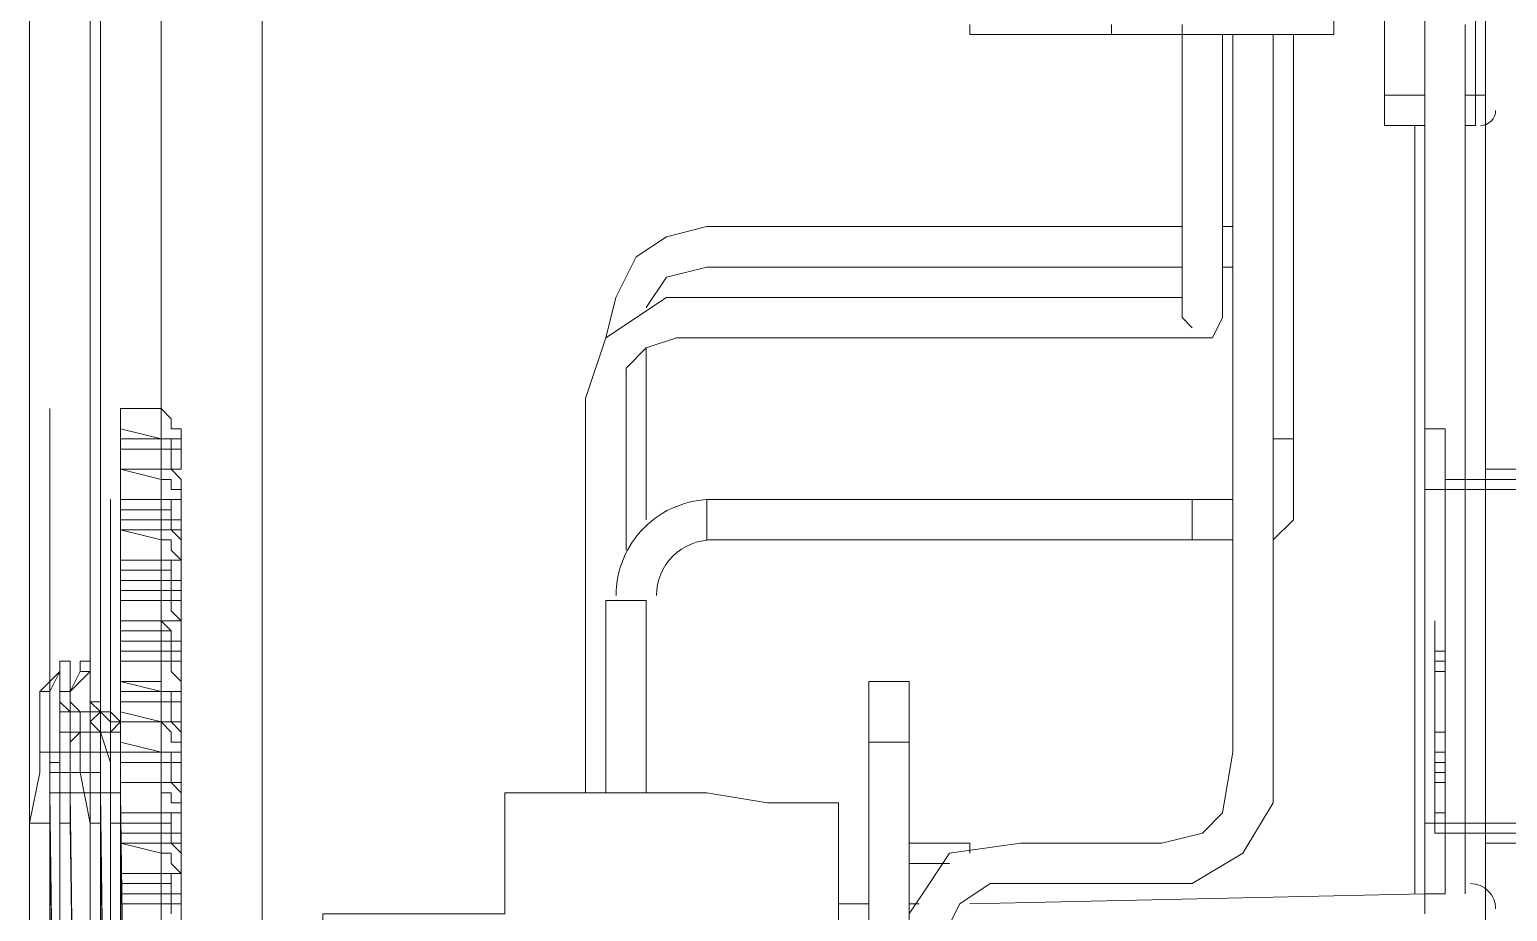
# Model space of a CAD drawing. Header units: millimetres. Extents: x 42 to 552, y 43 to 535.
# Drawn here: x 480.3756 to 480.5627, y 495.8945 to 496.0062 of the extents above; entities that cross this region are included whole.
import ezdxf

# ---------------------------------------------------------------- set-up
doc = ezdxf.new("R2010")
doc.units = ezdxf.units.MM
doc.header["$LTSCALE"] = 0.75
doc.header["$MEASUREMENT"] = 0
doc.layers.add('PDF_0', color=7, linetype='Continuous')

msp = doc.modelspace()

# ---------------------------------------------------------------- linework, layer by layer
at = {"layer": 'PDF_0', "lineweight": 18}
for points in [[(480.4101544525051, 496.2461017824165), (480.4101544525051, 496.2179485585292), (480.405035684526, 496.2179485585292), (480.405035684526, 495.886508331855)], [(480.3922387645771, 496.2409830144371), (480.3922387645771, 495.7918111242337)], [(480.3756027686436, 495.7790142042849), (480.3756027686436, 495.7777345122901), (480.3756027686436, 495.7751751283002), (480.3756027686436, 495.7738954363055), (480.3756027686436, 495.7636579003464), (480.3756027686436, 495.7521406723923), (480.3820012286178, 495.7508609803975), (480.3832809206128, 495.7534203643874), (480.3832809206128, 495.7598188243618), (480.3832809206128, 496.2281860944883), (480.3832809206128, 496.2345845544627), (480.3820012286178, 496.2371439384523)], [(480.3756027686436, 495.8058877361774), (480.3756027686436, 496.2333048624677), (480.3768824606382, 496.2333048624677)], [(480.3832809206128, 496.2281860944883), (480.3845606126074, 496.2281860944883), (480.3845606126074, 495.7598188243618), (480.3832809206128, 495.7598188243618)], [(480.5522002639373, 495.8941864838242), (480.5522002639373, 496.2025922545907)], [(480.5214876560599, 496.0067993793738), (480.5214876560599, 496.005519687379), (480.540683035983, 496.005519687379), (480.540683035983, 496.2013125625957)], [(480.5470814959576, 496.0119181473534), (480.5470814959576, 495.9978415354095), (480.5522002639373, 495.9978415354095)], [(480.4511045963413, 495.9402553956401), (480.4511045963413, 495.9556116995785), (480.4511045963413, 495.9632898515478), (480.4536639803314, 495.9658492355376), (480.457503056316, 495.9671289275324), (480.4869359721984, 495.9671289275324), (480.5150891960857, 495.9671289275324), (480.5214876560599, 495.9671289275324), (480.5253267320445, 495.9671289275324), (480.5266064240395, 495.9696883115222), (480.5266064240395, 495.970968003517), (480.5266064240395, 495.9748070795018), (480.5266064240395, 495.9850446154609), (480.5266064240395, 496.005519687379)], [(480.5278861160346, 496.005519687379), (480.5278861160346, 495.9325772436706), (480.5278861160346, 495.9146615557423), (480.5266064240395, 495.9069834037731), (480.5240470400495, 495.9044240197833), (480.5189282720703, 495.9031443277885), (480.5010125841418, 495.9031443277885), (480.4920547401775, 495.9018646357935), (480.4894953561879, 495.8980255598088), (480.4869359721984, 495.8941864838242), (480.4869359721984, 495.8225237321109), (480.4869359721984, 495.8135658881466), (480.4869359721984, 495.8058877361774), (480.4869359721984, 495.8046080441826), (480.4882156641929, 495.8033283521876), (480.4894953561879, 495.8033283521876), (480.490775048183, 495.8033283521876), (480.4933344321726, 495.8033283521876)], [(480.4920547401775, 495.8046080441826), (480.4920547401775, 495.8084471201672), (480.4920547401775, 495.8148455801417), (480.4920547401775, 495.8289221920853), (480.4920547401775, 495.8596347999625), (480.4920547401775, 495.8890677158448), (480.4920547401775, 495.8929067918292), (480.4933344321726, 495.8954661758193), (480.4971735081572, 495.8980255598088), (480.5010125841418, 495.8980255598088), (480.5150891960857, 495.8980255598088), (480.5227673480549, 495.8980255598088), (480.5291658080291, 495.9018646357935), (480.5330048840137, 495.9082630957679), (480.5330048840137, 495.9159412477371), (480.5330048840137, 495.9453741636195), (480.5330048840137, 496.005519687379)], [(480.4946141241676, 496.0067993793738), (480.4946141241676, 496.005519687379), (480.5125298120956, 496.005519687379), (480.5125298120956, 496.0067993793738)], [(480.5125298120956, 496.005519687379), (480.5214876560599, 496.005519687379), (480.5214876560599, 495.9786461554864), (480.5214876560599, 495.972247695512), (480.5214876560599, 495.9696883115222), (480.5227673480549, 495.9684086195274)], [(480.5330048840137, 495.9415350876349), (480.5355642680038, 495.9440944716247), (480.5355642680038, 495.9466538556143), (480.5355642680038, 495.9543320075835), (480.5355642680038, 496.005519687379)], [(480.5573190319164, 496.0067993793738), (480.5573190319164, 495.896745867814)], [(480.5470814959576, 495.9978415354095), (480.5470814959576, 495.9940024594249), (480.5522002639373, 495.9940024594249)], [(480.5585987239115, 495.9978415354095), (480.5573190319164, 495.9978415354095)], [(480.5598784159065, 495.9978415354095), (480.5598784159065, 495.9952821514199), (480.5598784159065, 495.8941864838242), (480.5598784159065, 495.8903474078396), (480.5598784159065, 495.7508609803975)], [(480.5509205719422, 495.896745867814), (480.5509205719422, 495.9940024594249)], [(480.5573190319164, 495.9940024594249), (480.5585987239115, 495.9940024594249)], [(480.5214876560599, 495.9812055394763), (480.4818172042187, 495.9812055394763), (480.4613421323006, 495.9812055394763), (480.456223364321, 495.9799258474812), (480.4523842883364, 495.9773664634914), (480.4498249043468, 495.972247695512), (480.4485452123517, 495.9671289275324)], [(480.5278861160346, 495.9812055394763), (480.5266064240395, 495.9812055394763)], [(480.4536639803314, 495.970968003517), (480.456223364321, 495.9748070795018), (480.4613421323006, 495.9760867714966), (480.4690202842698, 495.9760867714966), (480.4869359721984, 495.9760867714966), (480.5214876560599, 495.9760867714966)], [(480.5266064240395, 495.9760867714966), (480.5278861160346, 495.9760867714966)], [(480.5214876560599, 495.972247695512), (480.5150891960857, 495.972247695512), (480.5061313521214, 495.972247695512), (480.4894953561879, 495.972247695512), (480.456223364321, 495.972247695512), (480.4485452123517, 495.9671289275324), (480.4459858283617, 495.9594507755631), (480.4459858283617, 495.9428147796297), (480.4459858283617, 495.9095427877627)], [(480.4536639803314, 495.9440944716247), (480.4536639803314, 495.9466538556143), (480.4536639803314, 495.9543320075835), (480.4536639803314, 495.962010159553), (480.4536639803314, 495.9645695435428), (480.4536639803314, 495.9658492355376)], [(480.3922387645771, 495.9466538556143), (480.3871199965974, 495.9466538556143), (480.3871199965974, 495.9504929315991), (480.3922387645771, 495.9504929315991), (480.3871199965974, 495.9504929315991)], [(480.5713956438603, 495.9479335476093), (480.5522002639373, 495.9479335476093)], [(480.5547596479269, 495.9492132396045), (480.5713956438603, 495.9492132396045), (480.6379396275943, 495.9492132396045)], [(480.5278861160346, 495.9466538556143), (480.5227673480549, 495.9466538556143), (480.4613421323006, 495.9466538556143)], [(480.3871199965974, 495.9428147796297), (480.3922387645771, 495.9428147796297), (480.3871199965974, 495.9428147796297), (480.3871199965974, 495.938975703645), (480.3922387645771, 495.938975703645)], [(480.4613421323006, 495.9415350876349), (480.5227673480549, 495.9415350876349), (480.5278861160346, 495.9415350876349)], [(480.3922387645771, 495.9351366276604), (480.3871199965974, 495.9351366276604), (480.3871199965974, 495.9312975516758), (480.3922387645771, 495.9312975516758)], [(480.3871199965974, 495.9338569356656), (480.3922387645771, 495.9338569356656)], [(480.4485452123517, 495.9338569356656), (480.4485452123517, 495.9095427877627)], [(480.4536639803314, 495.9095427877627), (480.4536639803314, 495.9338569356656)], [(480.3922387645771, 495.9274584756912), (480.3871199965974, 495.9274584756912), (480.3871199965974, 495.9236193997066), (480.3922387645771, 495.9223397077116)], [(480.3871199965974, 495.9261787836962), (480.3922387645771, 495.9261787836962)], [(480.4818172042187, 495.9159412477371), (480.4818172042187, 495.9236193997066), (480.4869359721984, 495.9236193997066), (480.4869359721984, 495.9159412477371)], [(480.3756027686436, 495.8557957239778), (480.3756027686436, 495.9057037117781), (480.3781621526332, 495.9057037117781), (480.3781621526332, 495.9082630957679), (480.3781621526332, 495.9095427877627), (480.3781621526332, 495.9108224797577), (480.3781621526332, 495.9121021717525), (480.3781621526332, 495.9133818637475), (480.3794418446282, 495.9133818637475), (480.3794418446282, 495.9146615557423), (480.3794418446282, 495.9223397077116), (480.3807215366232, 495.9223397077116), (480.3794418446282, 495.9223397077116), (480.3794418446282, 495.9146615557423), (480.3794418446282, 495.9133818637475), (480.3781621526332, 495.9133818637475), (480.3781621526332, 495.9121021717525), (480.3781621526332, 495.9108224797577), (480.3781621526332, 495.9095427877627), (480.3781621526332, 495.9082630957679), (480.3781621526332, 495.9057037117781), (480.3794418446282, 495.8161252721364)], [(480.3768824606382, 495.9223397077116), (480.3768824606382, 495.9146615557423), (480.3768824606382, 495.9223397077116), (480.3768824606382, 495.9146615557423), (480.3768824606382, 495.9121021717525), (480.3756027686436, 495.9057037117781), (480.3756027686436, 495.8557957239778), (480.3756027686436, 495.8161252721364), (480.3768824606382, 495.809726812162), (480.3768824606382, 495.8071674281722), (480.3820012286178, 495.8071674281722), (480.3820012286178, 495.809726812162), (480.3832809206128, 495.8161252721364), (480.3832809206128, 495.8660332599369), (480.3832809206128, 495.9057037117781), (480.3820012286178, 495.9121021717525), (480.3820012286178, 495.9146615557423)], [(480.3768824606382, 495.9223397077116), (480.3768824606382, 495.9223397077116)], [(480.3768824606382, 495.9223397077116), (480.3768824606382, 495.9223397077116)], [(480.3820012286178, 495.8084471201672), (480.3832809206128, 495.8161252721364), (480.3832809206128, 495.8660332599369), (480.3832809206128, 495.9057037117781), (480.3820012286178, 495.9121021717525), (480.3820012286178, 495.9146615557423), (480.3807215366232, 495.9146615557423), (480.3807215366232, 495.9223397077116)], [(480.3807215366232, 495.9223397077116), (480.3807215366232, 495.9223397077116)], [(480.3871199965974, 495.9185006317269), (480.3922387645771, 495.9185006317269), (480.3871199965974, 495.919780323722), (480.3871199965974, 495.9146615557423), (480.3922387645771, 495.9146615557423)], [(480.4869359721984, 495.8929067918292), (480.4869359721984, 495.9159412477371), (480.4818172042187, 495.9159412477371), (480.4818172042187, 495.8314815760749), (480.4869359721984, 495.8314815760749)], [(480.3807215366232, 495.9146615557423), (480.3794418446282, 495.9146615557423), (480.3768824606382, 495.9146615557423), (480.3768824606382, 495.9121021717525), (480.3756027686436, 495.9057037117781)], [(480.3768824606382, 495.9146615557423), (480.3768824606382, 495.9146615557423)], [(480.3820012286178, 495.9121021717525), (480.3794418446282, 495.9121021717525), (480.3781621526332, 495.9121021717525), (480.3781621526332, 495.9108224797577), (480.3781621526332, 495.9095427877627), (480.3794418446282, 495.8122861961518), (480.3794418446282, 495.811006504157), (480.3794418446282, 495.809726812162), (480.3794418446282, 495.8084471201672), (480.3820012286178, 495.809726812162)], [(480.3922387645771, 495.9069834037731), (480.3871199965974, 495.9069834037731), (480.3871199965974, 495.9108224797577), (480.3922387645771, 495.9108224797577), (480.3871199965974, 495.9108224797577)], [(480.5713956438603, 495.9057037117781), (480.5522002639373, 495.9057037117781)], [(480.5547596479269, 495.9044240197837), (480.5713956438603, 495.9044240197837), (480.6085067117119, 495.9044240197837)], [(480.3922387645771, 495.8993052518036), (480.3871199965974, 495.8993052518036), (480.3871199965974, 495.9031443277885), (480.3922387645771, 495.9031443277885), (480.3871199965974, 495.9031443277885)], [(480.4869359721984, 495.9031443277885), (480.4946141241676, 495.9031443277885), (480.4946141241676, 495.9018646357935)], [(480.4920547401775, 495.9005849437987), (480.4869359721984, 495.9005849437987)], [(480.3922387645771, 495.8954661758193), (480.3871199965974, 495.8954661758193), (480.3871199965974, 495.8916270998344), (480.3922387645771, 495.8916270998344)], [(480.4779781282341, 495.8954661758193), (480.4818172042187, 495.8954661758193)], [(480.4869359721984, 495.8954661758193), (480.4882156641929, 495.8954661758193)], [(480.4946141241676, 495.8954661758193), (480.5522002639373, 495.896745867814)]]:
    msp.add_lwpolyline(points, dxfattribs=at)
for points in [[(480.5598784159065, 496.1642014947441), (480.5598784159065, 495.9978415354095), (480.5585987239115, 495.9978415354095), (480.5585987239115, 496.1642014947441)], [(480.5547596479269, 495.896745867814), (480.5522002639373, 495.896745867814), (480.5522002639373, 495.9556116995785), (480.5547596479269, 495.9556116995785)], [(480.5598784159065, 495.9031443277885), (480.5713956438603, 495.9031443277885), (480.5713956438603, 495.9504929315991), (480.5598784159065, 495.9504929315991)], [(480.3781621526332, 495.9095427877627), (480.3832809206128, 495.9095427877627)], [(480.4754187442441, 495.8916270998344), (480.4779781282341, 495.8929067918292), (480.4779781282341, 495.9082630957679), (480.4690202842698, 495.9082630957679), (480.4613421323006, 495.9095427877627), (480.4357482924029, 495.9095427877627), (480.4357482924029, 495.8941864838242), (480.4127138364952, 495.8941864838242), (480.4127138364952, 495.8493972640034), (480.4357482924029, 495.8493972640034), (480.4357482924029, 495.834040960065), (480.4613421323006, 495.834040960065), (480.4690202842698, 495.8353206520597), (480.4779781282341, 495.8353206520597), (480.4779781282341, 495.8557957239778), (480.4741390522495, 495.8557957239778), (480.4741390522495, 495.8545160319828), (480.4715796682594, 495.8545160319828), (480.4715796682594, 495.8916270998344)]]:
    msp.add_lwpolyline(points, close=True, dxfattribs=at)
at = {"layer": 'PDF_0', "lineweight": 0}
for points in [[(480.3922387645771, 496.0285541432867), (480.3922387645771, 495.9581710835683), (480.3871199965974, 495.9581710835683), (480.3871199965974, 495.9543320075835), (480.3871199965974, 495.9530523155887), (480.3871199965974, 495.9504929315991), (480.3922387645771, 495.9492132396041), (480.3935184565717, 495.9492132396041), (480.3935184565717, 495.9479335476093), (480.3947981485667, 495.9479335476093), (480.3947981485667, 495.9466538556143)], [(480.3820012286178, 495.7751751283002), (480.3807215366232, 495.7751751283002), (480.3820012286178, 495.7751751283002), (480.3807215366232, 495.7751751283002), (480.3781621526332, 495.7751751283002), (480.3781621526332, 495.7777345122901), (480.3781621526332, 495.7790142042849), (480.3781621526332, 495.9581710835683)], [(480.3871199965974, 495.9543320075835), (480.3947981485667, 495.9543320075835), (480.3947981485667, 495.9556116995785), (480.3935184565717, 495.9556116995785), (480.3935184565717, 495.9568913915735), (480.3922387645771, 495.9581710835683)], [(480.3922387645771, 495.9543320075835), (480.3871199965974, 495.9556116995785)], [(480.3871199965974, 495.9351366276604), (480.3871199965974, 495.9364163196552), (480.3871199965974, 495.938975703645), (480.3922387645771, 495.938975703645), (480.3947981485667, 495.938975703645), (480.3947981485667, 495.9402553956401), (480.3947981485667, 495.9415350876349), (480.3935184565717, 495.9428147796297), (480.3922387645771, 495.9428147796297), (480.3947981485667, 495.9428147796297), (480.3947981485667, 495.9440944716247), (480.3947981485667, 495.9466538556143), (480.3871199965974, 495.9466538556143), (480.3922387645771, 495.9466538556143), (480.3947981485667, 495.9466538556143), (480.3947981485667, 495.9479335476093), (480.3947981485667, 495.9492132396041), (480.3935184565717, 495.9504929315991), (480.3922387645771, 495.9504929315991), (480.3947981485667, 495.9504929315991), (480.3947981485667, 495.9517726235939), (480.3947981485667, 495.9530523155887), (480.3871199965974, 495.9530523155887), (480.3935184565717, 495.9530523155887)], [(480.3935184565717, 495.9504929315991), (480.3935184565717, 495.9530523155887), (480.3935184565717, 495.9543320075835), (480.3922387645771, 495.9543320075835), (480.3922387645771, 495.9492132396041)], [(480.3947981485667, 495.9543320075835), (480.3947981485667, 495.9530523155887)], [(480.3858403046024, 495.9466538556143), (480.3858403046024, 495.7598188243618), (480.3858403046024, 495.7559797483772), (480.3858403046024, 495.7534203643874), (480.3781621526332, 495.7534203643874), (480.3781621526332, 495.7610985163566), (480.3781621526332, 495.7636579003464), (480.3794418446282, 495.7636579003464), (480.3794418446282, 495.7738954363055), (480.3820012286178, 495.7738954363055), (480.3832809206128, 495.7738954363055), (480.3832809206128, 495.776454820295), (480.3820012286178, 495.7790142042849), (480.3794418446282, 495.7790142042849), (480.3794418446282, 495.7751751283002)], [(480.3922387645771, 495.9415350876349), (480.3922387645771, 495.9466538556143), (480.3935184565717, 495.9466538556143), (480.3935184565717, 495.9453741636195), (480.3871199965974, 495.9453741636195)], [(480.3871199965974, 495.9466538556143), (480.3871199965974, 495.9466538556143)], [(480.3871199965974, 495.9466538556143), (480.3871199965974, 495.9440944716247), (480.3947981485667, 495.9440944716247)], [(480.3947981485667, 495.9453741636195), (480.3947981485667, 495.7534203643874), (480.3922387645771, 495.7534203643874), (480.3858403046024, 495.7534203643874), (480.3858403046024, 495.7559797483772), (480.3858403046024, 495.7598188243618)], [(480.3871199965974, 495.938975703645), (480.3947981485667, 495.938975703645), (480.3935184565717, 495.9402553956401), (480.3935184565717, 495.9415350876349), (480.3922387645771, 495.9415350876349), (480.3871199965974, 495.9428147796297), (480.3871199965974, 495.9440944716247)], [(480.3922387645771, 495.9453741636195), (480.3922387645771, 495.7521406723923), (480.3922387645771, 495.7495812884027), (480.3922387645771, 495.7508609803975), (480.3922387645771, 495.7495812884027), (480.3922387645771, 495.7508609803975), (480.3922387645771, 495.7521406723923)], [(480.3935184565717, 495.9428147796297), (480.3935184565717, 495.9453741636195)], [(480.3871199965974, 495.938975703645), (480.3871199965974, 495.938975703645)], [(480.3935184565717, 495.9376960116502), (480.3935184565717, 495.938975703645), (480.3922387645771, 495.938975703645), (480.3922387645771, 495.9338569356656), (480.3935184565717, 495.9338569356656)], [(480.3947981485667, 495.938975703645), (480.3947981485667, 495.9364163196552)], [(480.3947981485667, 495.9312975516758), (480.3947981485667, 495.9325772436706), (480.3947981485667, 495.9338569356656), (480.3935184565717, 495.9338569356656), (480.3935184565717, 495.9376960116502), (480.3871199965974, 495.9376960116502)], [(480.3922387645771, 495.9351366276604), (480.3947981485667, 495.9351366276604), (480.3947981485667, 495.9364163196552), (480.3871199965974, 495.9364163196552)], [(480.3871199965974, 495.9338569356656), (480.3922387645771, 495.9338569356656), (480.3935184565717, 495.9338569356656), (480.3935184565717, 495.9325772436706), (480.3947981485667, 495.9312975516758), (480.3871199965974, 495.9312975516758), (480.3922387645771, 495.9312975516758), (480.3935184565717, 495.9300178596808)], [(480.3871199965974, 495.9312975516758), (480.3871199965974, 495.9312975516758)], [(480.3871199965974, 495.9312975516758), (480.3871199965974, 495.928738167686), (480.3871199965974, 495.9274584756912)], [(480.3871199965974, 495.9223397077116), (480.3947981485667, 495.9223397077116), (480.3947981485667, 495.9236193997066), (480.3935184565717, 495.9248990917014), (480.3935184565717, 495.9261787836962), (480.3922387645771, 495.9261787836962), (480.3922387645771, 495.9312975516758), (480.3947981485667, 495.9312975516758), (480.3947981485667, 495.928738167686), (480.3871199965974, 495.928738167686)], [(480.5534799559318, 495.9312975516758), (480.5534799559318, 495.928738167686), (480.5534799559318, 495.9069834037731), (480.5534799559318, 495.9044240197833), (480.5547596479269, 495.9044240197833)], [(480.5534799559318, 495.9312975516758), (480.5534799559318, 495.9312975516758)], [(480.5534799559318, 495.9312975516758), (480.5534799559318, 495.9312975516758)], [(480.3871199965974, 495.9300178596808), (480.3935184565717, 495.9300178596808), (480.3935184565717, 495.9261787836962), (480.3922387645771, 495.9261787836962), (480.3871199965974, 495.9261787836962)], [(480.3947981485667, 495.928738167686), (480.3947981485667, 495.9274584756912), (480.3922387645771, 495.9274584756912)], [(480.5534799559318, 495.9300178596808), (480.5534799559318, 495.9300178596808)], [(480.5547596479269, 495.9274584756912), (480.5534799559318, 495.9274584756912)], [(480.3794418446282, 495.9210600157168), (480.3807215366232, 495.919780323722), (480.3820012286178, 495.919780323722), (480.3820012286178, 495.9172209397321), (480.3832809206128, 495.9172209397321), (480.3832809206128, 495.9185006317269), (480.3832809206128, 495.9146615557423), (480.3858403046024, 495.9146615557423), (480.3845606126074, 495.9146615557423), (480.3820012286178, 495.9146615557423), (480.3832809206128, 495.9146615557423), (480.3820012286178, 495.9146615557423), (480.3807215366232, 495.9146615557423), (480.3832809206128, 495.9146615557423), (480.3832809206128, 495.9185006317269), (480.3832809206128, 495.9172209397321), (480.3820012286178, 495.9172209397321), (480.3807215366232, 495.9172209397321), (480.3807215366232, 495.9185006317269), (480.3807215366232, 495.919780323722), (480.3820012286178, 495.919780323722), (480.3807215366232, 495.9210600157168), (480.3807215366232, 495.9261787836962), (480.3794418446282, 495.9261787836962), (480.3794418446282, 495.9248990917014), (480.3781621526332, 495.9223397077116), (480.3768824606382, 495.9223397077116), (480.3781621526332, 495.9223397077116), (480.3768824606382, 495.9223397077116), (480.3794418446282, 495.9248990917014), (480.3794418446282, 495.9261787836962), (480.3794418446282, 495.9210600157168), (480.3807215366232, 495.919780323722), (480.3794418446282, 495.919780323722), (480.3794418446282, 495.9210600157168), (480.3794418446282, 495.9261787836962), (480.3807215366232, 495.9261787836962)], [(480.3794418446282, 495.9261787836962), (480.3794418446282, 495.9261787836962)], [(480.3794418446282, 495.9261787836962), (480.3794418446282, 495.9261787836962)], [(480.3820012286178, 495.9261787836962), (480.3832809206128, 495.9261787836962), (480.3832809206128, 495.9248990917014), (480.3807215366232, 495.9223397077116), (480.3820012286178, 495.9248990917014), (480.3820012286178, 495.9261787836962), (480.3832809206128, 495.9261787836962), (480.3832809206128, 495.9210600157168), (480.3845606126074, 495.919780323722), (480.3845606126074, 495.9210600157168), (480.3845606126074, 495.9172209397321), (480.3845606126074, 495.9146615557423), (480.3845606126074, 495.9133818637475), (480.3845606126074, 495.9121021717525), (480.3845606126074, 495.9108224797577), (480.3845606126074, 495.9095427877627), (480.3845606126074, 495.9082630957679), (480.3845606126074, 495.9057037117781), (480.3858403046024, 495.8161252721364)], [(480.3832809206128, 495.9261787836962), (480.3832809206128, 495.9261787836962)], [(480.3845606126074, 495.9210600157168), (480.3832809206128, 495.9210600157168), (480.3832809206128, 495.9261787836962), (480.3832809206128, 495.9210600157168), (480.3832809206128, 495.919780323722), (480.3832809206128, 495.9185006317269), (480.3832809206128, 495.9172209397321), (480.3845606126074, 495.9172209397321), (480.3845606126074, 495.919780323722), (480.3858403046024, 495.9185006317269), (480.3858403046024, 495.919780323722), (480.3845606126074, 495.919780323722), (480.3832809206128, 495.919780323722), (480.3832809206128, 495.9185006317269), (480.3832809206128, 495.9172209397321), (480.3845606126074, 495.9172209397321), (480.3858403046024, 495.9172209397321), (480.3858403046024, 495.9185006317269), (480.3858403046024, 495.9146615557423), (480.3832809206128, 495.9146615557423)], [(480.3832809206128, 495.9261787836962), (480.3832809206128, 495.9261787836962)], [(480.3922387645771, 495.9223397077116), (480.3947981485667, 495.9223397077116), (480.3947981485667, 495.9236193997066), (480.3947981485667, 495.9248990917014), (480.3947981485667, 495.9261787836962), (480.3935184565717, 495.9261787836962)], [(480.3794418446282, 495.9248990917014), (480.3794418446282, 495.9248990917014)], [(480.3832809206128, 495.9248990917014), (480.3820012286178, 495.9248990917014)], [(480.3871199965974, 495.919780323722), (480.3871199965974, 495.9210600157168), (480.3871199965974, 495.9223397077116), (480.3871199965974, 495.9236193997066), (480.3922387645771, 495.9236193997066)], [(480.3947981485667, 495.9146615557423), (480.3947981485667, 495.9159412477371), (480.3947981485667, 495.9172209397321), (480.3935184565717, 495.9185006317269), (480.3935184565717, 495.9210600157168), (480.3935184565717, 495.9223397077116), (480.3922387645771, 495.9223397077116), (480.3922387645771, 495.9236193997066), (480.3922387645771, 495.9185006317269), (480.3935184565717, 495.9172209397321), (480.3935184565717, 495.9159412477371), (480.3947981485667, 495.9159412477371), (480.3947981485667, 495.9146615557423), (480.3947981485667, 495.9133818637475), (480.3871199965974, 495.9133818637475), (480.3871199965974, 495.9108224797577)], [(480.5534799559318, 495.9248990917014), (480.5534799559318, 495.9248990917014)], [(480.5534799559318, 495.9248990917014), (480.5534799559318, 495.9248990917014)], [(480.5534799559318, 495.9248990917014), (480.5534799559318, 495.9248990917014)], [(480.5534799559318, 495.9248990917014), (480.5547596479269, 495.9248990917014)], [(480.3768824606382, 495.9223397077116), (480.3768824606382, 495.9223397077116)], [(480.3781621526332, 495.9223397077116), (480.3781621526332, 495.9223397077116)], [(480.3807215366232, 495.9223397077116), (480.3807215366232, 495.9223397077116)], [(480.3807215366232, 495.9223397077116), (480.3807215366232, 495.9223397077116)], [(480.3807215366232, 495.9223397077116), (480.3807215366232, 495.9223397077116)], [(480.3807215366232, 495.9223397077116), (480.3807215366232, 495.9223397077116)], [(480.3947981485667, 495.9223397077116), (480.3947981485667, 495.9210600157168)], [(480.5534799559318, 495.9223397077116), (480.5534799559318, 495.9223397077116)], [(480.3820012286178, 495.9172209397321), (480.3832809206128, 495.9172209397321), (480.3832809206128, 495.9185006317269), (480.3832809206128, 495.919780323722), (480.3820012286178, 495.919780323722), (480.3807215366232, 495.9210600157168), (480.3807215366232, 495.9172209397321), (480.3794418446282, 495.9172209397321), (480.3794418446282, 495.9133818637475), (480.3794418446282, 495.9057037117781)], [(480.3807215366232, 495.9210600157168), (480.3807215366232, 495.9210600157168)], [(480.3820012286178, 495.9185006317269), (480.3820012286178, 495.919780323722), (480.3807215366232, 495.919780323722), (480.3820012286178, 495.919780323722), (480.3820012286178, 495.9185006317269), (480.3820012286178, 495.9146615557423), (480.3820012286178, 495.9172209397321), (480.3807215366232, 495.9159412477371), (480.3807215366232, 495.9146615557423), (480.3807215366232, 495.9133818637475), (480.3807215366232, 495.9121021717525), (480.3807215366232, 495.9108224797577), (480.3807215366232, 495.9082630957679), (480.3807215366232, 495.9057037117781), (480.3820012286178, 495.8161252721364)], [(480.3807215366232, 495.919780323722), (480.3807215366232, 495.919780323722)], [(480.3820012286178, 495.919780323722), (480.3820012286178, 495.919780323722)], [(480.3820012286178, 495.919780323722), (480.3820012286178, 495.919780323722)], [(480.3832809206128, 495.919780323722), (480.3845606126074, 495.919780323722), (480.3832809206128, 495.9185006317269), (480.3832809206128, 495.9172209397321), (480.3845606126074, 495.9172209397321), (480.3858403046024, 495.9172209397321), (480.3858403046024, 495.9185006317269), (480.3871199965974, 495.9185006317269), (480.3922387645771, 495.9185006317269), (480.3947981485667, 495.9185006317269), (480.3947981485667, 495.919780323722), (480.3947981485667, 495.9210600157168), (480.3871199965974, 495.9210600157168), (480.3935184565717, 495.9210600157168)], [(480.3845606126074, 495.919780323722), (480.3845606126074, 495.919780323722)], [(480.3845606126074, 495.919780323722), (480.3845606126074, 495.919780323722)], [(480.3845606126074, 495.919780323722), (480.3845606126074, 495.919780323722)], [(480.5534799559318, 495.9210600157168), (480.5534799559318, 495.9210600157168)], [(480.5534799559318, 495.9210600157168), (480.5534799559318, 495.9210600157168)], [(480.5534799559318, 495.919780323722), (480.5534799559318, 495.919780323722)], [(480.5534799559318, 495.919780323722), (480.5534799559318, 495.919780323722)], [(480.5534799559318, 495.919780323722), (480.5534799559318, 495.919780323722)], [(480.5534799559318, 495.919780323722), (480.5534799559318, 495.919780323722)], [(480.5534799559318, 495.919780323722), (480.5534799559318, 495.919780323722)], [(480.388399688592, 495.8122861961518), (480.3871199965974, 495.9095427877627), (480.3807215366232, 495.9095427877627), (480.3807215366232, 495.9108224797577), (480.3807215366232, 495.9121021717525), (480.3807215366232, 495.9133818637475), (480.3807215366232, 495.9146615557423), (480.3794418446282, 495.9146615557423), (480.3820012286178, 495.9146615557423), (480.3820012286178, 495.9185006317269), (480.3820012286178, 495.9172209397321), (480.3807215366232, 495.9172209397321), (480.3794418446282, 495.9172209397321), (480.3794418446282, 495.9185006317269)], [(480.3832809206128, 495.9185006317269), (480.3845606126074, 495.9172209397321), (480.3858403046024, 495.9133818637475), (480.3858403046024, 495.9057037117781), (480.3858403046024, 495.8557957239778), (480.3858403046024, 495.8161252721364), (480.3858403046024, 495.8071674281722), (480.3845606126074, 495.8046080441826), (480.3794418446282, 495.8046080441826), (480.3794418446282, 495.8084471201672), (480.3794418446282, 495.8161252721364), (480.3794418446282, 495.8660332599369), (480.3794418446282, 495.9057037117781), (480.3794418446282, 495.9133818637475), (480.3794418446282, 495.9172209397321)], [(480.3820012286178, 495.9185006317269), (480.3820012286178, 495.9185006317269)], [(480.3820012286178, 495.9185006317269), (480.3820012286178, 495.9185006317269)], [(480.3832809206128, 495.9185006317269), (480.3832809206128, 495.9185006317269)], [(480.3858403046024, 495.9057037117781), (480.3858403046024, 495.9133818637475), (480.3845606126074, 495.9172209397321), (480.3858403046024, 495.9172209397321), (480.3871199965974, 495.9185006317269), (480.3871199965974, 495.9146615557423)], [(480.3922387645771, 495.9185006317269), (480.3935184565717, 495.9185006317269)], [(480.5534799559318, 495.9185006317269), (480.5534799559318, 495.9185006317269)], [(480.5534799559318, 495.9185006317269), (480.5534799559318, 495.9185006317269)], [(480.5534799559318, 495.9185006317269), (480.5534799559318, 495.9185006317269)], [(480.5534799559318, 495.9185006317269), (480.5534799559318, 495.9185006317269)], [(480.5534799559318, 495.9185006317269), (480.5534799559318, 495.9185006317269)], [(480.3794418446282, 495.8660332599369), (480.3794418446282, 495.9057037117781), (480.3807215366232, 495.9057037117781), (480.3807215366232, 495.9082630957679), (480.3807215366232, 495.9108224797577), (480.3807215366232, 495.9121021717525), (480.3807215366232, 495.9133818637475), (480.3807215366232, 495.9146615557423), (480.3807215366232, 495.9159412477371), (480.3820012286178, 495.9172209397321), (480.3807215366232, 495.9172209397321), (480.3832809206128, 495.9172209397321), (480.3832809206128, 495.9146615557423), (480.3845606126074, 495.9146615557423), (480.3845606126074, 495.9133818637475), (480.3845606126074, 495.9121021717525), (480.3845606126074, 495.9108224797577), (480.3845606126074, 495.9095427877627), (480.3845606126074, 495.9082630957679), (480.3845606126074, 495.9057037117781), (480.3832809206128, 495.9057037117781)], [(480.3794418446282, 495.9172209397321), (480.3794418446282, 495.9172209397321)], [(480.3858403046024, 495.9172209397321), (480.3858403046024, 495.9146615557423), (480.3845606126074, 495.9146615557423), (480.3858403046024, 495.9146615557423), (480.3871199965974, 495.9146615557423), (480.3947981485667, 495.9146615557423), (480.3922387645771, 495.9146615557423), (480.3871199965974, 495.9159412477371)], [(480.3845606126074, 495.9172209397321), (480.3871199965974, 495.9172209397321), (480.3871199965974, 495.9159412477371), (480.3871199965974, 495.9146615557423), (480.3871199965974, 495.9133818637475), (480.3871199965974, 495.9121021717525), (480.3871199965974, 495.9108224797577), (480.3871199965974, 495.9082630957679), (480.3871199965974, 495.9057037117781), (480.388399688592, 495.8161252721364)], [(480.3845606126074, 495.9172209397321), (480.3845606126074, 495.9172209397321)], [(480.3871199965974, 495.9172209397321), (480.3871199965974, 495.9159412477371), (480.3871199965974, 495.9146615557423), (480.3871199965974, 495.9133818637475), (480.3871199965974, 495.9121021717525), (480.3871199965974, 495.9108224797577), (480.3871199965974, 495.9082630957679), (480.3871199965974, 495.9057037117781), (480.3858403046024, 495.9057037117781), (480.3858403046024, 495.8557957239778), (480.3858403046024, 495.8161252721364)], [(480.5534799559318, 495.9172209397321), (480.5547596479269, 495.9172209397321)], [(480.5534799559318, 495.9159412477371), (480.5534799559318, 495.9159412477371)], [(480.5534799559318, 495.9159412477371), (480.5534799559318, 495.9159412477371)], [(480.5534799559318, 495.9159412477371), (480.5534799559318, 495.9159412477371)], [(480.5534799559318, 495.9159412477371), (480.5534799559318, 495.9159412477371)], [(480.5534799559318, 495.9159412477371), (480.5534799559318, 495.9159412477371)], [(480.5534799559318, 495.9159412477371), (480.5534799559318, 495.9159412477371)], [(480.5534799559318, 495.9159412477371), (480.5534799559318, 495.9159412477371)], [(480.5534799559318, 495.9159412477371), (480.5534799559318, 495.9159412477371)], [(480.3807215366232, 495.9146615557423), (480.3807215366232, 495.9146615557423)], [(480.3820012286178, 495.8084471201672), (480.3820012286178, 495.8071674281722), (480.3820012286178, 495.8084471201672), (480.3820012286178, 495.809726812162), (480.3820012286178, 495.811006504157), (480.3820012286178, 495.8122861961518), (480.3807215366232, 495.9095427877627), (480.3871199965974, 495.9095427877627), (480.3871199965974, 495.9108224797577), (480.3871199965974, 495.9121021717525), (480.3871199965974, 495.9133818637475), (480.3871199965974, 495.9146615557423), (480.3871199965974, 495.9133818637475), (480.3935184565717, 495.9133818637475)], [(480.3820012286178, 495.9146615557423), (480.3820012286178, 495.9146615557423)], [(480.3820012286178, 495.9146615557423), (480.3820012286178, 495.9146615557423)], [(480.3820012286178, 495.9146615557423), (480.3820012286178, 495.9146615557423)], [(480.3820012286178, 495.9146615557423), (480.3820012286178, 495.9146615557423)], [(480.3832809206128, 495.9146615557423), (480.3832809206128, 495.9146615557423)], [(480.3832809206128, 495.9146615557423), (480.3832809206128, 495.9146615557423)], [(480.3832809206128, 495.9146615557423), (480.3832809206128, 495.9146615557423)], [(480.3832809206128, 495.9146615557423), (480.3832809206128, 495.9146615557423)], [(480.3858403046024, 495.9146615557423), (480.3858403046024, 495.9146615557423)], [(480.3858403046024, 495.9146615557423), (480.3858403046024, 495.9146615557423)], [(480.3858403046024, 495.9146615557423), (480.3858403046024, 495.9146615557423)], [(480.3858403046024, 495.9146615557423), (480.3858403046024, 495.9146615557423)], [(480.3858403046024, 495.9146615557423), (480.3858403046024, 495.9146615557423)], [(480.3858403046024, 495.9146615557423), (480.3858403046024, 495.9146615557423)], [(480.3935184565717, 495.8941864838242), (480.3935184565717, 495.8980255598088), (480.3935184565717, 495.8993052518036), (480.3922387645771, 495.8993052518036), (480.3947981485667, 495.8993052518036), (480.3947981485667, 495.9005849437987), (480.3947981485667, 495.9018646357935), (480.3935184565717, 495.9031443277885), (480.3922387645771, 495.9031443277885), (480.3947981485667, 495.9031443277885), (480.3947981485667, 495.9044240197833), (480.3947981485667, 495.9069834037731), (480.3947981485667, 495.9082630957679), (480.3947981485667, 495.9095427877627), (480.3935184565717, 495.9108224797577), (480.3922387645771, 495.9108224797577), (480.3871199965974, 495.9108224797577), (480.3922387645771, 495.9108224797577), (480.3922387645771, 495.9146615557423), (480.3935184565717, 495.9146615557423), (480.3935184565717, 495.9133818637475), (480.3935184565717, 495.9108224797577)], [(480.3871199965974, 495.9146615557423), (480.3871199965974, 495.9146615557423)], [(480.5534799559318, 495.9146615557423), (480.5534799559318, 495.9146615557423)], [(480.5534799559318, 495.9146615557423), (480.5534799559318, 495.9146615557423)], [(480.5547596479269, 495.9146615557423), (480.5534799559318, 495.9146615557423), (480.5534799559318, 495.9133818637475), (480.5534799559318, 495.9121021717525), (480.5534799559318, 495.9108224797577), (480.5534799559318, 495.9069834037731), (480.5547596479269, 495.9069834037731)], [(480.5534799559318, 495.9146615557423), (480.5534799559318, 495.9146615557423)], [(480.5534799559318, 495.9146615557423), (480.5534799559318, 495.9146615557423)], [(480.5534799559318, 495.9146615557423), (480.5534799559318, 495.9146615557423)], [(480.5534799559318, 495.9146615557423), (480.5534799559318, 495.9146615557423)], [(480.5534799559318, 495.9146615557423), (480.5534799559318, 495.9146615557423)], [(480.5534799559318, 495.9146615557423), (480.5534799559318, 495.9146615557423)], [(480.5534799559318, 495.9146615557423), (480.5534799559318, 495.9146615557423)], [(480.5534799559318, 495.9146615557423), (480.5534799559318, 495.9146615557423)], [(480.5534799559318, 495.9146615557423), (480.5534799559318, 495.9146615557423)], [(480.5534799559318, 495.9146615557423), (480.5534799559318, 495.9146615557423)], [(480.5534799559318, 495.9146615557423), (480.5534799559318, 495.9146615557423)], [(480.3820012286178, 495.9121021717525), (480.3845606126074, 495.9121021717525), (480.3845606126074, 495.9108224797577), (480.3845606126074, 495.9095427877627), (480.3858403046024, 495.8122861961518), (480.3858403046024, 495.811006504157), (480.3858403046024, 495.809726812162), (480.3820012286178, 495.809726812162)], [(480.3871199965974, 495.9031443277885), (480.3922387645771, 495.9018646357935), (480.3922387645771, 495.9069834037731), (480.3947981485667, 495.9069834037731), (480.3947981485667, 495.9082630957679), (480.3935184565717, 495.9082630957679), (480.3935184565717, 495.9095427877627), (480.3922387645771, 495.9095427877627), (480.3922387645771, 495.9108224797577), (480.3947981485667, 495.9108224797577), (480.3947981485667, 495.9121021717525), (480.3947981485667, 495.9133818637475)], [(480.5534799559318, 495.9133818637475), (480.5534799559318, 495.9133818637475)], [(480.5534799559318, 495.9133818637475), (480.5534799559318, 495.9133818637475)], [(480.5534799559318, 495.9133818637475), (480.5534799559318, 495.9133818637475)], [(480.5534799559318, 495.9133818637475), (480.5534799559318, 495.9133818637475)], [(480.5534799559318, 495.9133818637475), (480.5534799559318, 495.9133818637475)], [(480.5534799559318, 495.9133818637475), (480.5534799559318, 495.9133818637475)], [(480.5534799559318, 495.9133818637475), (480.5534799559318, 495.9133818637475)], [(480.5534799559318, 495.9133818637475), (480.5534799559318, 495.9133818637475)], [(480.5534799559318, 495.9133818637475), (480.5534799559318, 495.9133818637475)], [(480.5534799559318, 495.9133818637475), (480.5534799559318, 495.9133818637475)], [(480.5534799559318, 495.9133818637475), (480.5534799559318, 495.9133818637475)], [(480.5534799559318, 495.9133818637475), (480.5534799559318, 495.9133818637475)], [(480.5534799559318, 495.9133818637475), (480.5534799559318, 495.9133818637475)], [(480.5534799559318, 495.9133818637475), (480.5534799559318, 495.9133818637475)], [(480.5534799559318, 495.9133818637475), (480.5534799559318, 495.9133818637475)], [(480.5534799559318, 495.9133818637475), (480.5534799559318, 495.9133818637475)], [(480.5534799559318, 495.9133818637475), (480.5534799559318, 495.9133818637475)], [(480.5534799559318, 495.9133818637475), (480.5534799559318, 495.9133818637475)], [(480.5534799559318, 495.9133818637475), (480.5534799559318, 495.9133818637475)], [(480.5534799559318, 495.9121021717525), (480.5534799559318, 495.9121021717525)], [(480.5534799559318, 495.9121021717525), (480.5534799559318, 495.9121021717525)], [(480.5534799559318, 495.9121021717525), (480.5534799559318, 495.9121021717525)], [(480.5534799559318, 495.9121021717525), (480.5534799559318, 495.9121021717525)], [(480.5534799559318, 495.9121021717525), (480.5534799559318, 495.9121021717525)], [(480.5534799559318, 495.9121021717525), (480.5534799559318, 495.9121021717525)], [(480.5534799559318, 495.9121021717525), (480.5534799559318, 495.9121021717525)], [(480.5534799559318, 495.9121021717525), (480.5534799559318, 495.9121021717525)], [(480.5534799559318, 495.9121021717525), (480.5534799559318, 495.9121021717525)], [(480.5534799559318, 495.9121021717525), (480.5534799559318, 495.9121021717525)], [(480.5534799559318, 495.9121021717525), (480.5534799559318, 495.9121021717525)], [(480.5534799559318, 495.9121021717525), (480.5534799559318, 495.9121021717525)], [(480.5534799559318, 495.9121021717525), (480.5534799559318, 495.9121021717525)], [(480.5534799559318, 495.9121021717525), (480.5534799559318, 495.9121021717525)], [(480.5534799559318, 495.9121021717525), (480.5534799559318, 495.9121021717525)], [(480.5534799559318, 495.9121021717525), (480.5534799559318, 495.9121021717525)], [(480.5547596479269, 495.9121021717525), (480.5534799559318, 495.9121021717525)], [(480.5534799559318, 495.9121021717525), (480.5534799559318, 495.9121021717525)], [(480.5534799559318, 495.9108224797577), (480.5534799559318, 495.9108224797577)], [(480.5534799559318, 495.9108224797577), (480.5534799559318, 495.9108224797577)], [(480.5534799559318, 495.9108224797577), (480.5534799559318, 495.9108224797577)], [(480.5534799559318, 495.9108224797577), (480.5534799559318, 495.9108224797577)], [(480.5534799559318, 495.9108224797577), (480.5534799559318, 495.9108224797577)], [(480.5547596479269, 495.9108224797577), (480.5534799559318, 495.9108224797577), (480.5534799559318, 495.9095427877627), (480.5534799559318, 495.9082630957679)], [(480.5534799559318, 495.9108224797577), (480.5534799559318, 495.9108224797577)], [(480.5534799559318, 495.9108224797577), (480.5534799559318, 495.9108224797577)], [(480.5534799559318, 495.9108224797577), (480.5534799559318, 495.9108224797577)], [(480.5534799559318, 495.9108224797577), (480.5534799559318, 495.9108224797577)], [(480.5534799559318, 495.9108224797577), (480.5534799559318, 495.9108224797577)], [(480.5534799559318, 495.9108224797577), (480.5534799559318, 495.9108224797577)], [(480.5534799559318, 495.9108224797577), (480.5534799559318, 495.9108224797577)], [(480.5534799559318, 495.9108224797577), (480.5534799559318, 495.9108224797577)], [(480.5534799559318, 495.9095427877627), (480.5534799559318, 495.9095427877627)], [(480.5534799559318, 495.9095427877627), (480.5534799559318, 495.9095427877627)], [(480.5534799559318, 495.9095427877627), (480.5534799559318, 495.9095427877627)], [(480.5534799559318, 495.9095427877627), (480.5534799559318, 495.9095427877627)], [(480.5534799559318, 495.9095427877627), (480.5534799559318, 495.9095427877627)], [(480.5534799559318, 495.9095427877627), (480.5534799559318, 495.9095427877627)], [(480.5534799559318, 495.9095427877627), (480.5534799559318, 495.9095427877627)], [(480.5534799559318, 495.9095427877627), (480.5534799559318, 495.9095427877627)], [(480.5534799559318, 495.9095427877627), (480.5534799559318, 495.9095427877627)], [(480.5534799559318, 495.9082630957679), (480.5534799559318, 495.9082630957679)], [(480.5534799559318, 495.9082630957679), (480.5534799559318, 495.9082630957679)], [(480.5534799559318, 495.9082630957679), (480.5534799559318, 495.9082630957679)], [(480.5534799559318, 495.9082630957679), (480.5534799559318, 495.9082630957679)], [(480.5534799559318, 495.9082630957679), (480.5534799559318, 495.9082630957679)], [(480.5534799559318, 495.9082630957679), (480.5534799559318, 495.9082630957679)], [(480.5534799559318, 495.9082630957679), (480.5534799559318, 495.9082630957679)], [(480.5534799559318, 495.9082630957679), (480.5534799559318, 495.9082630957679)], [(480.5534799559318, 495.9082630957679), (480.5534799559318, 495.9082630957679)], [(480.5534799559318, 495.9082630957679), (480.5534799559318, 495.9082630957679)], [(480.5534799559318, 495.9082630957679), (480.5534799559318, 495.9082630957679)], [(480.5534799559318, 495.9082630957679), (480.5534799559318, 495.9082630957679)], [(480.5534799559318, 495.9082630957679), (480.5534799559318, 495.9082630957679)], [(480.5534799559318, 495.9082630957679), (480.5534799559318, 495.9082630957679)], [(480.5534799559318, 495.9082630957679), (480.5534799559318, 495.9082630957679)], [(480.3935184565717, 495.9031443277885), (480.3935184565717, 495.9057037117781), (480.3935184565717, 495.9069834037731), (480.3922387645771, 495.9069834037731), (480.3871199965974, 495.9069834037731), (480.3871199965974, 495.9044240197833), (480.3871199965974, 495.9031443277885), (480.3922387645771, 495.9018646357935), (480.3935184565717, 495.9018646357935), (480.3935184565717, 495.9005849437987), (480.3947981485667, 495.8993052518036), (480.3871199965974, 495.8993052518036)], [(480.3871199965974, 495.9069834037731), (480.3871199965974, 495.9069834037731)], [(480.3871199965974, 495.9069834037731), (480.3947981485667, 495.9069834037731)], [(480.5534799559318, 495.9069834037731), (480.5534799559318, 495.9069834037731)], [(480.5534799559318, 495.9069834037731), (480.5534799559318, 495.9069834037731)], [(480.5534799559318, 495.9069834037731), (480.5534799559318, 495.9069834037731)], [(480.5534799559318, 495.9069834037731), (480.5534799559318, 495.9069834037731)], [(480.5534799559318, 495.9069834037731), (480.5534799559318, 495.9069834037731)], [(480.5534799559318, 495.9069834037731), (480.5534799559318, 495.9069834037731)], [(480.5534799559318, 495.9069834037731), (480.5534799559318, 495.9069834037731)], [(480.5534799559318, 495.9069834037731), (480.5534799559318, 495.9069834037731)], [(480.5534799559318, 495.9069834037731), (480.5534799559318, 495.9069834037731)], [(480.5534799559318, 495.9069834037731), (480.5534799559318, 495.9069834037731)], [(480.5534799559318, 495.9069834037731), (480.5534799559318, 495.9057037117781), (480.5534799559318, 495.9044240197833)], [(480.5534799559318, 495.9069834037731), (480.5534799559318, 495.9069834037731)], [(480.5534799559318, 495.9069834037731), (480.5534799559318, 495.9069834037731)], [(480.5534799559318, 495.9069834037731), (480.5534799559318, 495.9069834037731)], [(480.5534799559318, 495.9069834037731), (480.5534799559318, 495.9069834037731)], [(480.5534799559318, 495.9069834037731), (480.5534799559318, 495.9069834037731)], [(480.5534799559318, 495.9069834037731), (480.5534799559318, 495.9069834037731)], [(480.5534799559318, 495.9069834037731), (480.5534799559318, 495.9069834037731)], [(480.5534799559318, 495.9069834037731), (480.5534799559318, 495.9069834037731)], [(480.5534799559318, 495.9069834037731), (480.5534799559318, 495.9069834037731)], [(480.5534799559318, 495.9069834037731), (480.5534799559318, 495.9069834037731)], [(480.5534799559318, 495.9069834037731), (480.5534799559318, 495.9069834037731)], [(480.5534799559318, 495.9069834037731), (480.5534799559318, 495.9069834037731)], [(480.5534799559318, 495.9069834037731), (480.5534799559318, 495.9069834037731)], [(480.5534799559318, 495.9069834037731), (480.5534799559318, 495.9069834037731)], [(480.5534799559318, 495.9069834037731), (480.5534799559318, 495.9069834037731)], [(480.5534799559318, 495.9069834037731), (480.5534799559318, 495.9069834037731)], [(480.3871199965974, 495.9057037117781), (480.3935184565717, 495.9057037117781)], [(480.3871199965974, 495.9044240197833), (480.3947981485667, 495.9044240197833)], [(480.5534799559318, 495.9057037117781), (480.5534799559318, 495.9057037117781)], [(480.5534799559318, 495.9057037117781), (480.5534799559318, 495.9057037117781)], [(480.5534799559318, 495.9057037117781), (480.5534799559318, 495.9057037117781)], [(480.5534799559318, 495.9057037117781), (480.5534799559318, 495.9057037117781)], [(480.5534799559318, 495.9057037117781), (480.5534799559318, 495.9057037117781)], [(480.5534799559318, 495.9057037117781), (480.5534799559318, 495.9057037117781)], [(480.5534799559318, 495.9057037117781), (480.5534799559318, 495.9057037117781)], [(480.5534799559318, 495.9057037117781), (480.5534799559318, 495.9057037117781)], [(480.5534799559318, 495.9057037117781), (480.5534799559318, 495.9057037117781)], [(480.5534799559318, 495.9057037117781), (480.5534799559318, 495.9057037117781)], [(480.5534799559318, 495.9057037117781), (480.5534799559318, 495.9057037117781)], [(480.5534799559318, 495.9057037117781), (480.5534799559318, 495.9057037117781)], [(480.5547596479269, 495.9057037117781), (480.5534799559318, 495.9057037117781)], [(480.5534799559318, 495.9057037117781), (480.5534799559318, 495.9057037117781)], [(480.5534799559318, 495.9057037117781), (480.5534799559318, 495.9057037117781)], [(480.5534799559318, 495.9057037117781), (480.5534799559318, 495.9057037117781)], [(480.5534799559318, 495.9057037117781), (480.5534799559318, 495.9057037117781)], [(480.5534799559318, 495.9057037117781), (480.5534799559318, 495.9057037117781)], [(480.5534799559318, 495.9057037117781), (480.5534799559318, 495.9057037117781)], [(480.5534799559318, 495.9044240197833), (480.5534799559318, 495.9044240197833)], [(480.5534799559318, 495.9044240197833), (480.5534799559318, 495.9044240197833)], [(480.5534799559318, 495.9044240197833), (480.5534799559318, 495.9044240197833)], [(480.5534799559318, 495.9044240197833), (480.5534799559318, 495.9044240197833)], [(480.3871199965974, 495.8954661758193), (480.3871199965974, 495.896745867814), (480.3871199965974, 495.8993052518036), (480.3922387645771, 495.8993052518036), (480.3922387645771, 495.8289221920853), (480.3935184565717, 495.8289221920853), (480.3935184565717, 495.8276425000905), (480.3947981485667, 495.8263628080955), (480.3947981485667, 495.8250831161007)], [(480.3871199965974, 495.8993052518036), (480.3871199965974, 495.8993052518036)], [(480.3947981485667, 495.8993052518036), (480.3947981485667, 495.896745867814)], [(480.3871199965974, 495.8980255598088), (480.3935184565717, 495.8980255598088)], [(480.3922387645771, 495.8954661758193), (480.3947981485667, 495.8954661758193), (480.3947981485667, 495.896745867814), (480.3871199965974, 495.896745867814)]]:
    msp.add_lwpolyline(points, dxfattribs=at)
at = {"layer": 'PDF_0', "color": 8, "lineweight": 18, "true_color": 0x808080}
for points in [[(480.5585987239115, 495.9940024594249), (480.5585987239115, 495.9978415354095)], [(480.5330048840137, 495.9543320075835), (480.5342845760088, 495.9543320075835), (480.5355642680038, 495.9543320075835)], [(480.4613421323006, 495.9466538556143), (480.4613421323006, 495.9415350876349)], [(480.5227673480549, 495.9466538556143), (480.5227673480549, 495.9415350876349)], [(480.4485452123517, 495.9338569356656), (480.4536639803314, 495.9338569356656)]]:
    msp.add_lwpolyline(points, dxfattribs=at)
at = {"layer": 'PDF_0', "lineweight": 0}
for points in [[(480.5534799559318, 495.9261787836962), (480.5547596479269, 495.9261787836962)], [(480.3794418446282, 495.919780323722), (480.3807215366232, 495.919780323722), (480.3807215366232, 495.9172209397321), (480.3794418446282, 495.9172209397321)], [(480.3832809206128, 495.9210600157168), (480.3845606126074, 495.919780323722)], [(480.3845606126074, 495.919780323722), (480.3845606126074, 495.9172209397321), (480.3858403046024, 495.9172209397321), (480.3871199965974, 495.9185006317269), (480.3858403046024, 495.919780323722)], [(480.3858403046024, 495.9146615557423), (480.3858403046024, 495.9185006317269)], [(480.5547596479269, 495.9133818637475), (480.5534799559318, 495.9133818637475)]]:
    msp.add_lwpolyline(points, close=True, dxfattribs=at)
at = {"layer": 'PDF_0', "lineweight": 18}
for centre, radius, start, end in [((480.5592378697856, 495.9959226975394), 0.001920238242104943, 270.020890168849, 359.9791098602025), ((480.4619811950129, 495.9344986218263), 0.01215525733345871, 89.61146098190689, 179.9997626617132), ((480.461981449937, 495.9344985906938), 0.007036530983034085, 89.61119521373168, 179.9947606091027), ((480.5579593499015, 495.8948270577472), 0.003198758034640045, 359.9915458231371, 90.0084541827253)]:
    msp.add_arc(centre, radius, start, end, dxfattribs=at)

doc.saveas('drawing.dxf')
